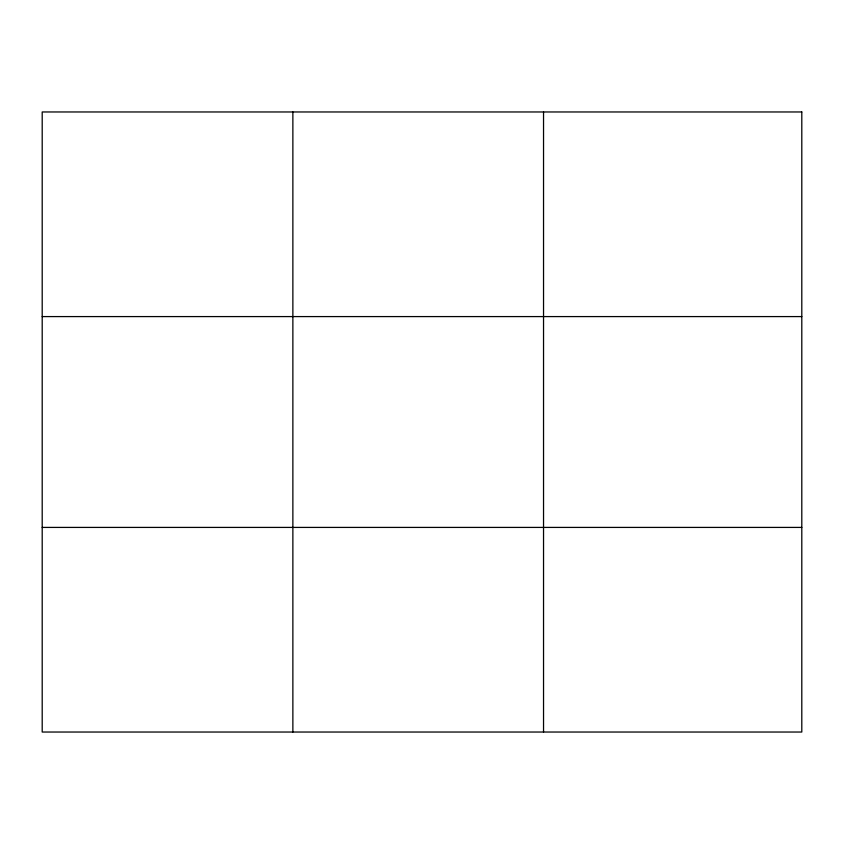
<?xml version="1.0" encoding="UTF-8"?>
<svg xmlns="http://www.w3.org/2000/svg" width="844" height="844" viewBox="0 0 844 844"><rect width="100%" height="100%" fill="white"/><g stroke="black" fill="none" stroke-linecap="round" stroke-linejoin="round"><path stroke-width="1.27" d="M292.868 111.967L292.868 732.033M543.536 111.967L543.536 732.033M42.2 316.584L801.8 316.584M42.2 527.416L801.8 527.416M801.8 111.967L801.8 732.033L42.2 732.033L42.2 111.967L801.8 111.967"/></g></svg>
